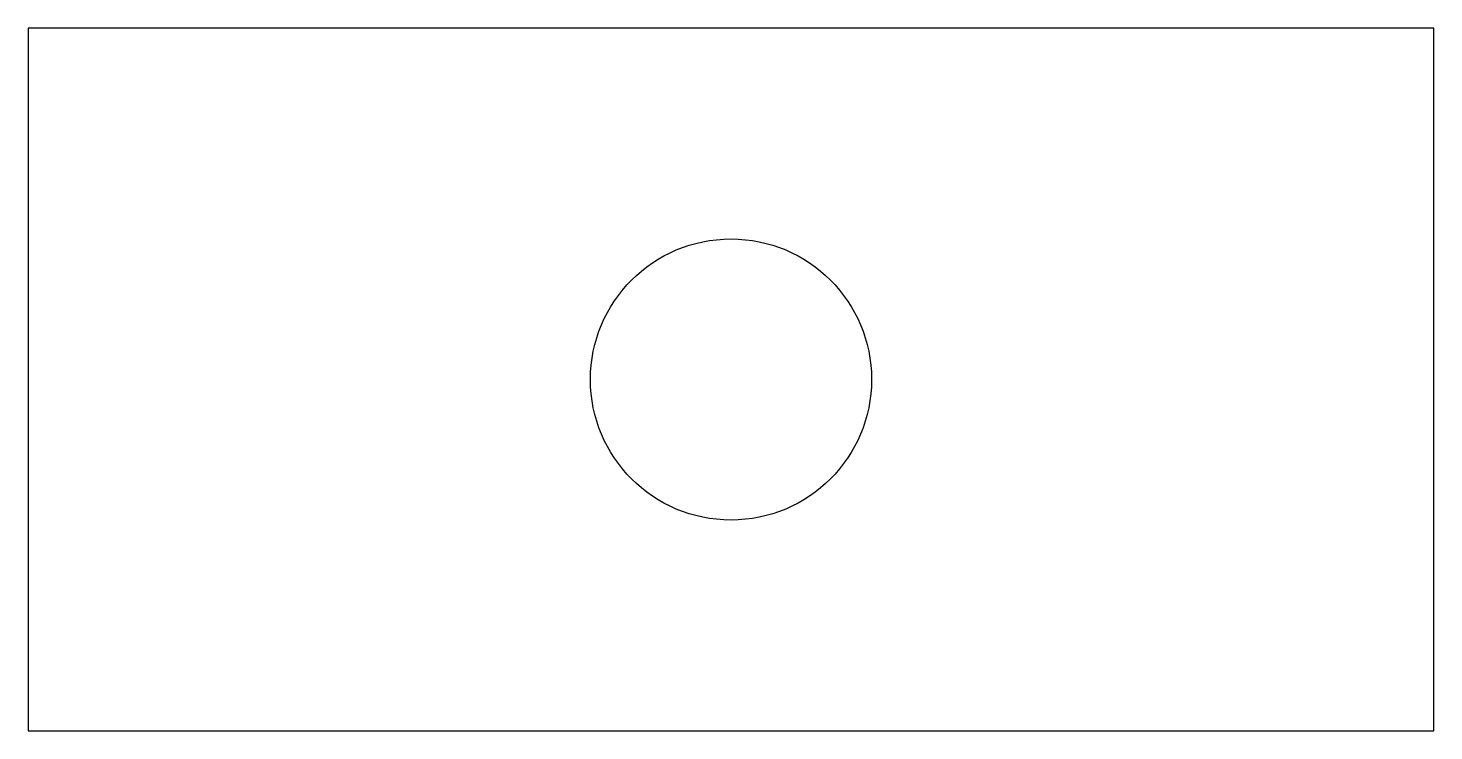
# Paper-space layout 'Layout1' of a CAD drawing. Header units: millimetres. Extents: x 0 to 100, y 0 to 50.
import ezdxf

# ---------------------------------------------------------------- set-up
doc = ezdxf.new("R2010")
doc.units = ezdxf.units.MM

psp = doc.layouts.get("Layout1")

# ---------------------------------------------------------------- linework, layer by layer
for p, q in [((100, 50), (0, 50)), ((0, 50), (0, 0)), ((100, 0), (100, 50)), ((0, 0), (100, 0))]:
    psp.add_line(p, q)
psp.add_circle((50, 25), 10)

doc.saveas('drawing.dxf')
